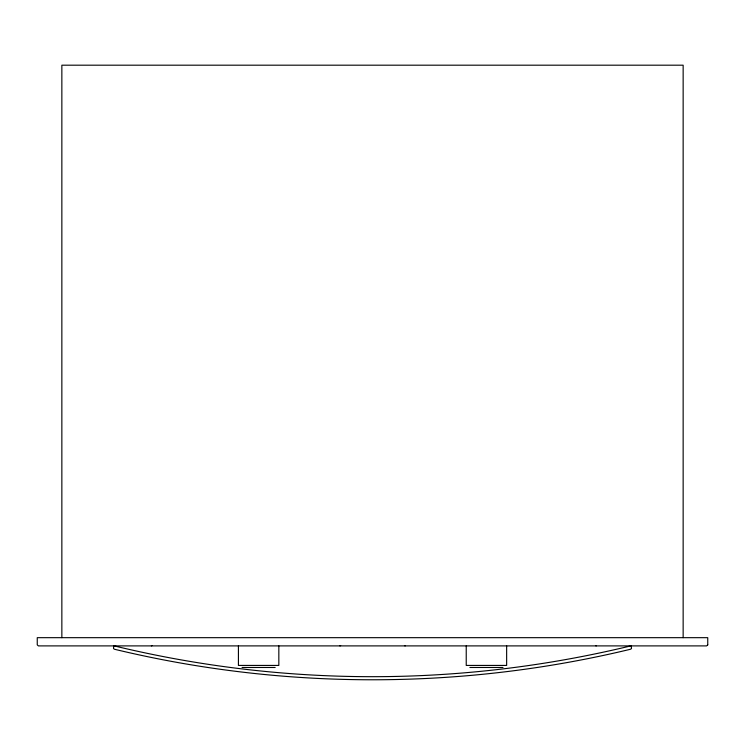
<?xml version="1.0" encoding="UTF-8"?>
<svg xmlns="http://www.w3.org/2000/svg" width="745" height="745" viewBox="0 0 745 745"><rect width="100%" height="100%" fill="white"/><g stroke="black" fill="none" stroke-linecap="round" stroke-linejoin="round"><path stroke-width="1.12" d="M113.752 645.896L113.491 648.55L114.516 649.258C283.305 689.945 461.695 689.945 630.484 649.258L631.509 648.55L631.248 645.896M151.347 645.896L152.148 645.598M339.878 645.896L340.679 645.598M242.078 667.483L275.184 667.483M469.89 667.483L502.996 667.483M595.488 645.598L596.289 645.896M404.451 645.598L405.243 645.896M683.146 637.673L683.146 65.188L61.854 65.188L61.854 637.673M506.647 645.896L506.647 665.425L466.23 665.425L466.23 645.896M278.835 645.896L278.835 665.425L238.419 665.425L238.419 645.896M631.22 645.785A1098.577 1098.577 0 0 1 113.78 645.785M707.75 644.863L706.623 645.896L38.377 645.896L37.25 644.863L37.25 637.673L707.75 637.673L707.75 644.863"/></g></svg>
